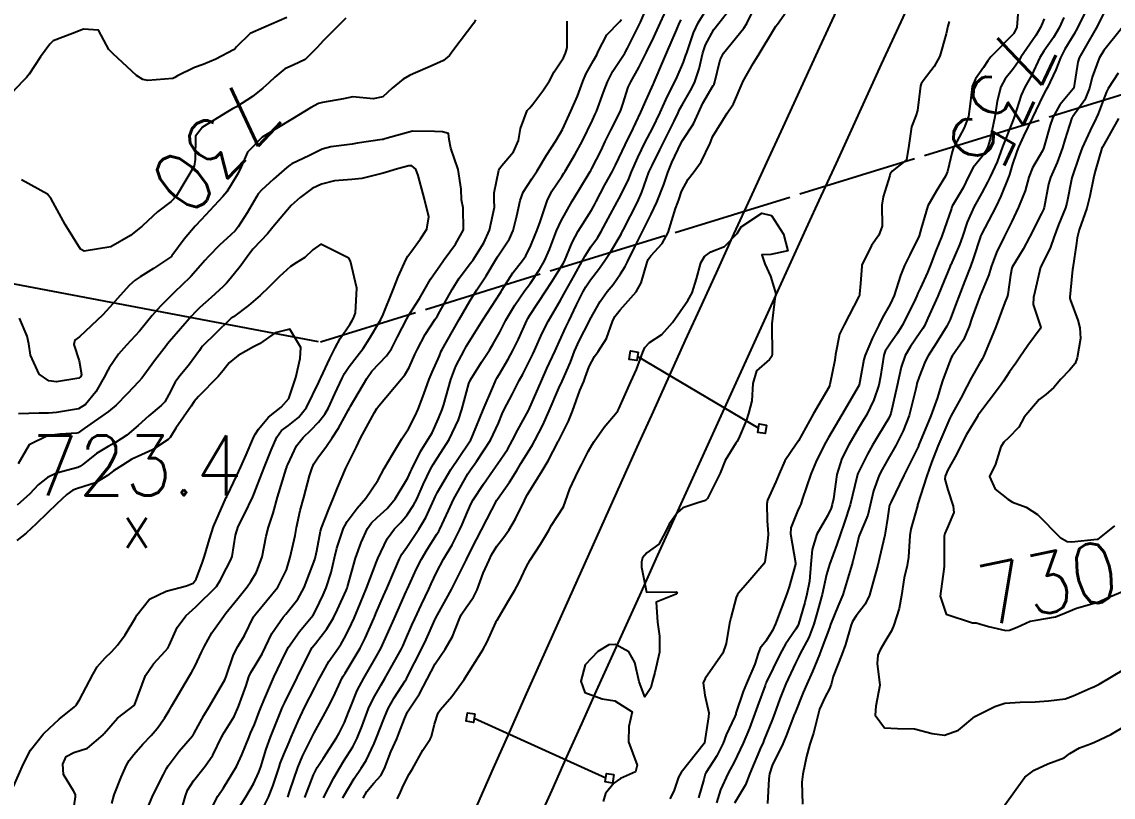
# Model space of a CAD drawing. Header units: metres. Extents: x 318500 to 325275, y 7408834 to 7428799.
# Drawn here: x 319996.2 to 320068.9, y 7411842.8 to 7411894.6 of the extents above; entities that cross this region are included whole.
import ezdxf
from ezdxf.enums import TextEntityAlignment as Align

# ---------------------------------------------------------------- set-up
doc = ezdxf.new("R2010")
doc.units = ezdxf.units.M
doc.header["$MEASUREMENT"] = 0
doc.linetypes.add('CONTINUO', pattern=[0])
doc.linetypes.add('TRACEJADO', pattern=[8.7, 8, -0.7])
for name, color, linetype in [('Cotas', 45, 'Continuous'), ('Curvas de Nivel 1m', 11, 'Continuous'), ('Curvas de Nivel 5m', 15, 'Continuous'), ('GALERIA', 45, 'Continuous'), ('Linha Férrea', 20, 'Continuous'), ('Pontos Cotados', 45, 'Continuous'), ('Pórticos', 45, 'Continuous'), ('TEXTO', 45, 'Continuous'), ('Vias Secundárias', 230, 'Continuous')]:
    doc.layers.add(name, color=color, linetype=linetype)
doc.styles.add('Style-STANDARD', font='STANDARD.shx')

# ---------------------------------------------------------------- blocks, each defined once
blk = doc.blocks.new('ELVTXT_55')
at = {"layer": 'Pontos Cotados', "linetype": 'Continuous', "style": 'Style-STANDARD'}
for s, height, p in [('723.4', 4, (0, 4)), ('x', 3, (0, 0))]:
    blk.add_text(s, height=height, dxfattribs=at).set_placement(p, align=Align.MIDDLE_CENTER)

msp = doc.modelspace()

# ---------------------------------------------------------------- linework, layer by layer
at = {"layer": 'Curvas de Nivel 1m', "flags": 128}
for points, elevation in [([(320062.617, 7411895.904), (320062.485, 7411894.197), (320062.296, 7411893.783), (320060.769, 7411892.223), (320060.554, 7411891.948), (320060.269, 7411891.5), (320059.742, 7411890.751), (320059.511, 7411890.237), (320059.379, 7411889.093), (320059.264, 7411888.24), (320058.979, 7411887.476), (320058.318, 7411886.249), (320058.282, 7411886.166), (320058.194, 7411885.877), (320057.867, 7411884.563), (320057.744, 7411884.256), (320057.131, 7411883.29), (320056.557, 7411882.274), (320056.125, 7411880.767), (320055.974, 7411880.282), (320055.369, 7411879.022), (320055.011, 7411878.296), (320054.742, 7411877.638), (320054.32, 7411876.306), (320054.054, 7411875.722), (320053.532, 7411874.829), (320053.295, 7411874.317), (320052.879, 7411873.47), (320052.381, 7411872.326), (320052.302, 7411872.03), (320051.98, 7411870.33), (320050.836, 7411868.347), (320049.937, 7411866.827), (320049.676, 7411866.364), (320049.104, 7411865.18), (320048.77, 7411864.377), (320048.185, 7411862.688), (320048.091, 7411862.387), (320048.027, 7411862.238), (320047.873, 7411861.921), (320047.436, 7411860.814), (320047.419, 7411860.394), (320047.735, 7411858.477), (320047.736, 7411858.391), (320047.327, 7411856.872), (320047.165, 7411856.396), (320046.783, 7411855.402), (320046.409, 7411854.404), (320046.201, 7411853.966), (320045.753, 7411853.253), (320045.392, 7411852.768), (320045.245, 7411852.417), (320045.033, 7411851.72), (320044.465, 7411850.429), (320044.251, 7411849.893), (320043.775, 7411848.439), (320043.755, 7411848.374), (320043.687, 7411848.223), (320043.126, 7411846.988), (320042.925, 7411846.447), (320042.509, 7411845.594), (320041.766, 7411844.459), (320041.725, 7411844.372), (320041.633, 7411844.023), (320041.275, 7411842.805)], 736), ([(320010.532, 7411841.94), (320011.102, 7411842.868), (320011.619, 7411843.726), (320011.98, 7411844.503), (320012.097, 7411844.855), (320012.455, 7411846.045), (320012.747, 7411846.849), (320013.012, 7411847.504), (320013.553, 7411848.841), (320013.693, 7411849.149), (320014.517, 7411850.828), (320015.307, 7411852.39), (320015.527, 7411852.813), (320015.611, 7411852.943), (320015.744, 7411853.099), (320016.505, 7411854.056), (320016.947, 7411854.798), (320017.213, 7411855.361), (320017.798, 7411856.628), (320017.845, 7411856.744), (320017.866, 7411856.789), (320017.891, 7411856.879), (320018.423, 7411858.781), (320018.793, 7411859.819), (320019.221, 7411860.769), (320019.479, 7411861.142), (320019.861, 7411861.486), (320020.53, 7411862.09), (320021.058, 7411862.742), (320021.894, 7411864.132), (320022.09, 7411864.536), (320022.177, 7411864.727), (320022.753, 7411865.886), (320023.267, 7411866.717), (320023.513, 7411867.137), (320023.951, 7411868.093), (320024.194, 7411868.706), (320024.297, 7411869.039), (320024.77, 7411870.698), (320025.108, 7411871.579), (320025.68, 7411872.685), (320025.801, 7411872.895), (320026.019, 7411873.254), (320026.571, 7411874.133), (320026.904, 7411874.667), (320028.058, 7411876.461), (320028.133, 7411876.576), (320028.176, 7411876.649), (320028.904, 7411877.815), (320029.55, 7411878.635), (320029.774, 7411878.954), (320030.105, 7411879.644), (320030.388, 7411880.354), (320030.496, 7411880.624), (320030.716, 7411881.211), (320031.185, 7411882.614), (320031.505, 7411883.254), (320032.165, 7411884.248), (320032.304, 7411884.461), (320032.385, 7411884.597), (320033.057, 7411885.717), (320033.533, 7411886.58), (320034.214, 7411887.985), (320034.398, 7411888.388), (320034.473, 7411888.567), (320034.942, 7411889.86), (320035.207, 7411890.56), (320035.561, 7411891.257), (320036.277, 7411892.325), (320036.365, 7411892.463), (320036.409, 7411892.548), (320036.54, 7411892.804), (320037.4, 7411894.533), (320037.675, 7411895.164)], 731), ([(320012.289, 7411842.163), (320012.617, 7411842.85), (320012.894, 7411843.57), (320013.32, 7411844.843), (320013.401, 7411845.075), (320013.643, 7411845.694), (320013.984, 7411846.506), (320014.121, 7411846.833), (320014.591, 7411847.912), (320015.023, 7411848.82), (320015.71, 7411850.161), (320015.931, 7411850.593), (320016.04, 7411850.807), (320016.637, 7411851.895), (320017.274, 7411852.795), (320017.468, 7411853.069), (320017.752, 7411853.573), (320018.15, 7411854.398), (320018.325, 7411854.782), (320018.758, 7411855.803), (320019.149, 7411856.77), (320019.818, 7411858.528), (320019.907, 7411858.759), (320020.519, 7411860.071), (320021.02, 7411860.742), (320021.428, 7411861.165), (320021.864, 7411861.676), (320022.287, 7411862.313), (320022.491, 7411862.724), (320022.921, 7411863.688), (320023.407, 7411864.715), (320023.586, 7411865.032), (320023.912, 7411865.51), (320024.667, 7411866.699), (320025.275, 7411868.015), (320025.501, 7411868.687), (320025.977, 7411870.427), (320026.079, 7411870.679), (320026.812, 7411871.854), (320027.343, 7411872.66), (320027.6, 7411873.073), (320028.028, 7411873.846), (320028.299, 7411874.384), (320028.431, 7411874.646), (320029.038, 7411875.652), (320029.704, 7411876.634), (320029.856, 7411876.84), (320030.068, 7411877.13), (320030.678, 7411878.024), (320031.014, 7411878.616), (320031.341, 7411879.372), (320031.813, 7411880.605), (320032.127, 7411881.289), (320032.855, 7411882.589), (320033.34, 7411883.394), (320034.056, 7411884.572), (320034.096, 7411884.646), (320034.173, 7411884.78), (320034.782, 7411885.973), (320035.063, 7411886.561), (320035.43, 7411887.336), (320036.05, 7411888.552), (320036.103, 7411888.67), (320036.228, 7411889.059), (320036.598, 7411890.192), (320036.76, 7411890.542), (320037.299, 7411891.5), (320037.809, 7411892.527), (320038.29, 7411893.541), (320038.737, 7411894.513), (320039.241, 7411895.582)], 732), ([(320015.044, 7411842.818), (320015.625, 7411844.337), (320015.862, 7411844.807), (320016.25, 7411845.412), (320017.146, 7411846.788), (320017.336, 7411847.113), (320017.676, 7411847.822), (320017.958, 7411848.505), (320018.059, 7411848.776), (320018.536, 7411849.95), (320018.962, 7411850.771), (320019.733, 7411852.079), (320020.093, 7411852.755), (320020.618, 7411853.886), (320020.993, 7411854.742), (320021.231, 7411855.286), (320021.798, 7411856.565), (320021.848, 7411856.681), (320021.872, 7411856.729), (320022.477, 7411858.059), (320022.809, 7411858.72), (320023.189, 7411859.357), (320023.845, 7411860.38), (320023.973, 7411860.583), (320024.038, 7411860.707), (320024.605, 7411861.963), (320024.954, 7411862.694), (320025.897, 7411864.407), (320026.071, 7411864.677), (320026.473, 7411865.236), (320027.409, 7411866.658), (320027.947, 7411867.793), (320028.196, 7411868.408), (320028.311, 7411868.646), (320028.878, 7411869.734), (320029.331, 7411870.636), (320029.557, 7411871.064), (320029.999, 7411871.907), (320030.243, 7411872.39), (320030.347, 7411872.625), (320030.859, 7411873.786), (320031.28, 7411874.611), (320032.054, 7411875.952), (320032.415, 7411876.595), (320033.011, 7411877.65), (320033.522, 7411878.579), (320033.723, 7411878.949), (320034.104, 7411879.536), (320034.533, 7411880.146), (320034.787, 7411880.563), (320035.26, 7411881.427), (320035.86, 7411882.553), (320035.958, 7411882.737), (320036.148, 7411883.092), (320036.63, 7411884.076), (320036.818, 7411884.54), (320037.222, 7411885.497), (320037.73, 7411886.527), (320038.209, 7411887.438), (320038.721, 7411888.512), (320039.19, 7411889.551), (320039.676, 7411890.499), (320039.865, 7411890.887), (320040.271, 7411891.858), (320040.442, 7411892.324), (320040.491, 7411892.488), (320040.953, 7411893.824), (320041.257, 7411894.48), (320041.652, 7411895.135)], 734), ([(320017.564, 7411842.781), (320017.611, 7411842.875), (320018.324, 7411844.079), (320018.797, 7411844.768), (320019.118, 7411845.292), (320019.657, 7411846.421), (320019.802, 7411846.758), (320020.332, 7411848.098), (320020.599, 7411848.746), (320020.981, 7411849.46), (320021.718, 7411850.59), (320021.774, 7411850.674), (320021.804, 7411850.729), (320021.886, 7411850.893), (320022.823, 7411852.719), (320023.119, 7411853.347), (320023.728, 7411854.71), (320023.742, 7411854.739), (320023.771, 7411854.798), (320024.455, 7411856.036), (320024.805, 7411856.695), (320025.785, 7411858.646), (320025.805, 7411858.68), (320025.82, 7411858.711), (320026.488, 7411860.023), (320026.813, 7411860.666), (320027.158, 7411861.363), (320027.837, 7411862.651), (320027.881, 7411862.72), (320028.679, 7411863.855), (320029.165, 7411864.637), (320029.443, 7411865.099), (320029.919, 7411865.876), (320030.206, 7411866.345), (320030.372, 7411866.623), (320030.906, 7411867.655), (320031.327, 7411868.609), (320031.975, 7411870.125), (320032.197, 7411870.597), (320032.739, 7411871.848), (320033.018, 7411872.585), (320033.315, 7411873.286), (320033.979, 7411874.571), (320034.041, 7411874.684), (320034.711, 7411875.906), (320035.19, 7411876.559), (320035.58, 7411877.042), (320036.078, 7411877.735), (320036.389, 7411878.242), (320036.538, 7411878.543), (320037.046, 7411879.596), (320037.529, 7411880.529), (320038.132, 7411881.718), (320038.505, 7411882.515), (320038.958, 7411883.708), (320039.225, 7411884.504), (320039.506, 7411885.174), (320040.11, 7411886.491), (320040.202, 7411886.644), (320040.94, 7411887.755), (320041.266, 7411888.48), (320041.572, 7411889.135), (320042.248, 7411890.313), (320042.311, 7411890.407), (320042.339, 7411890.469), (320042.726, 7411892.01), (320042.95, 7411892.46), (320044.297, 7411894.131), (320044.505, 7411894.437), (320045.091, 7411895.656)], 736), ([(320018.93, 7411842.767), (320019.161, 7411843.221), (320019.625, 7411843.779), (320020.1, 7411844.286), (320020.341, 7411844.749), (320020.778, 7411845.87), (320021.161, 7411846.737), (320021.305, 7411847.096), (320021.68, 7411848.063), (320021.888, 7411848.526), (320022.017, 7411848.725), (320022.686, 7411849.735), (320023.18, 7411850.708), (320023.73, 7411851.74), (320024.397, 7411852.7), (320024.889, 7411853.557), (320025.32, 7411854.687), (320025.459, 7411855), (320025.782, 7411855.489), (320026.287, 7411856.178), (320026.52, 7411856.669), (320026.92, 7411857.773), (320027.313, 7411858.658), (320027.483, 7411858.997), (320027.834, 7411859.571), (320028.306, 7411860.183), (320028.638, 7411860.642), (320029.087, 7411861.412), (320029.668, 7411862.632), (320029.738, 7411862.775), (320029.884, 7411863.017), (320030.859, 7411864.616), (320031.251, 7411865.268), (320031.929, 7411866.552), (320031.944, 7411866.586), (320032.621, 7411867.919), (320032.88, 7411868.586), (320033.36, 7411869.966), (320033.624, 7411870.575), (320033.724, 7411870.834), (320033.995, 7411871.559), (320034.336, 7411872.236), (320034.579, 7411872.564), (320035.147, 7411873.435), (320035.549, 7411874.555), (320035.704, 7411874.893), (320036.048, 7411875.333), (320037.113, 7411876.534), (320037.46, 7411877.138), (320037.859, 7411878.523), (320037.923, 7411878.692), (320038.096, 7411878.944), (320038.856, 7411879.761), (320039.263, 7411880.503), (320039.745, 7411882.105), (320039.899, 7411882.494), (320039.965, 7411882.671), (320040.151, 7411883.239), (320040.587, 7411884.063), (320040.916, 7411884.483), (320041.453, 7411885.205), (320042.059, 7411886.471), (320042.096, 7411886.576), (320042.204, 7411886.88), (320043.181, 7411888.456), (320043.601, 7411889.078), (320044.19, 7411890.441), (320044.206, 7411890.486), (320044.252, 7411890.597), (320044.921, 7411891.78), (320045.32, 7411892.424), (320046.296, 7411894.038), (320046.437, 7411894.27), (320046.54, 7411894.408), (320047.278, 7411895.438)], 737), ([(320067.116, 7411895.34), (320066.541, 7411894.146), (320066.296, 7411893.704), (320065.701, 7411892.741), (320065.395, 7411892.159), (320065.085, 7411891.345), (320064.534, 7411890.167), (320064.427, 7411889.988), (320064.242, 7411889.662), (320063.756, 7411888.648), (320063.543, 7411888.18), (320062.947, 7411886.929), (320062.602, 7411886.194), (320062.483, 7411885.909), (320062.182, 7411884.996), (320062.004, 7411884.371), (320061.949, 7411884.203), (320061.435, 7411882.926), (320061.097, 7411882.216), (320060.121, 7411880.348), (320060.083, 7411880.267), (320060.07, 7411880.23), (320059.586, 7411878.747), (320059.403, 7411878.237), (320059.032, 7411877.285), (320058.618, 7411876.244), (320058.462, 7411875.839), (320058.045, 7411874.705), (320057.833, 7411874.253), (320057.143, 7411873.144), (320056.576, 7411872.272), (320056.387, 7411871.892), (320055.989, 7411870.87), (320055.838, 7411870.426), (320055.803, 7411870.283), (320055.759, 7411870.065), (320055.324, 7411868.29), (320054.912, 7411867.263), (320054.42, 7411866.303), (320053.916, 7411865.406), (320053.516, 7411864.704), (320053.324, 7411864.316), (320052.948, 7411863.261), (320052.728, 7411862.322), (320052.553, 7411861.64), (320051.999, 7411860.329), (320051.96, 7411860.217), (320051.841, 7411859.742), (320051.571, 7411858.586), (320051.5, 7411858.335), (320051.369, 7411857.89), (320050.89, 7411856.344), (320050.574, 7411855.563), (320050.085, 7411854.355), (320049.998, 7411854.125), (320049.757, 7411853.494), (320049.449, 7411852.66), (320049.334, 7411852.364), (320048.874, 7411851.223), (320048.494, 7411850.372), (320048.259, 7411849.827), (320047.691, 7411848.418), (320047.681, 7411848.389), (320047.13, 7411846.926), (320046.893, 7411846.392), (320046.197, 7411844.953), (320046.005, 7411844.405), (320045.969, 7411844.071), (320045.88, 7411842.406)], 733), ([(320068.316, 7411895.2), (320067.96, 7411894.471), (320067.784, 7411894.128), (320067.088, 7411892.938), (320066.641, 7411892.145), (320066.549, 7411891.873), (320066.289, 7411890.149), (320066.279, 7411890.12), (320066.249, 7411890.082), (320065.366, 7411889.026), (320064.888, 7411888.163), (320064.715, 7411887.665), (320064.3, 7411886.169), (320064.272, 7411886.096), (320064.197, 7411885.958), (320063.536, 7411884.823), (320063.304, 7411884.183), (320063.057, 7411883.286), (320062.613, 7411882.193), (320062.13, 7411881.198), (320061.641, 7411880.207), (320061.141, 7411879.178), (320060.79, 7411878.219), (320060.622, 7411877.682), (320060.062, 7411876.339), (320060.03, 7411876.26), (320060.018, 7411876.23), (320059.493, 7411874.789), (320059.31, 7411874.237), (320058.935, 7411873.333), (320058.193, 7411872.248), (320058.12, 7411872.137), (320058.004, 7411871.846), (320057.57, 7411870.672), (320057.438, 7411870.258), (320057.205, 7411869.494), (320056.754, 7411868.268), (320055.949, 7411866.299), (320055.943, 7411866.28), (320055.93, 7411866.252), (320054.959, 7411864.294), (320054.114, 7411862.538), (320054.015, 7411862.308), (320053.985, 7411862.202), (320053.867, 7411861.422), (320053.721, 7411860.442), (320053.698, 7411860.312), (320053.349, 7411858.793), (320053.23, 7411858.316), (320052.921, 7411857.207), (320052.663, 7411856.321), (320052.392, 7411855.723), (320051.779, 7411854.937), (320051.542, 7411854.565), (320051.455, 7411854.335), (320051.075, 7411853.016), (320050.824, 7411852.344), (320050.251, 7411850.878), (320050.108, 7411850.354), (320050.006, 7411850.066), (320049.708, 7411849.535), (320049.348, 7411848.71), (320049.247, 7411848.364), (320048.936, 7411847.102), (320048.702, 7411846.37), (320048.469, 7411845.555), (320048.227, 7411844.374), (320048.158, 7411843.849), (320048.217, 7411842.374)], 732), ([(320013.847, 7411894.847), (320012.293, 7411894.173), (320011.384, 7411893.784), (320010.477, 7411892.888), (320010.39, 7411892.777), (320010.277, 7411892.685), (320009.115, 7411892.06), (320008.262, 7411891.711), (320007.688, 7411891.5), (320006.539, 7411890.946), (320006.361, 7411890.836), (320006.248, 7411890.784), (320004.572, 7411890.64), (320004.246, 7411890.715), (320003.827, 7411890.976), (320002.271, 7411892.41), (320001.974, 7411892.703), (320001.808, 7411893.007), (320001.273, 7411894.003), (320000.286, 7411894.072), (319999.54, 7411893.779), (319998.273, 7411893.278), (319998.148, 7411893.176), (319998.051, 7411893.053), (319997.415, 7411892.216), (319996.661, 7411891.074), (319996.484, 7411890.839), (319996.243, 7411890.602), (319995.505, 7411889.817)], 731), ([(320026.415, 7411894.678), (320026.298, 7411894.469), (320024.976, 7411892.7), (320024.679, 7411892.298), (320024.269, 7411891.985), (320023.4, 7411891.581), (320022.255, 7411891.088), (320022.003, 7411890.985), (320021.584, 7411890.74), (320020.858, 7411890.133), (320020.232, 7411889.555), (320019.589, 7411889.41), (320018.231, 7411889.548), (320017.614, 7411889.411), (320016.225, 7411889.175), (320015.938, 7411889.1), (320015.41, 7411888.822), (320014.212, 7411888.081), (320012.2, 7411886.87), (320011.208, 7411885.856), (320010.793, 7411884.884), (320010.595, 7411884.455), (320010.153, 7411883.732), (320009.829, 7411883.21), (320009.58, 7411882.898), (320008.124, 7411881.346), (320007.725, 7411880.926), (320006.988, 7411880.056), (320006.179, 7411878.949), (320006.14, 7411878.899), (320006.089, 7411878.857), (320004.941, 7411878.097), (320004.069, 7411877.541), (320003.727, 7411877.314), (320003.346, 7411876.981), (320002.735, 7411876.304), (320002.038, 7411875.52), (320001.79, 7411875.247), (320001.566, 7411875.007), (320000.015, 7411873.552), (319999.717, 7411873.329), (319999.634, 7411873.034), (319999.994, 7411871.953), (320000.145, 7411871.028), (320000.108, 7411870.899), (319999.976, 7411870.791), (319998.477, 7411870.54), (319997.973, 7411870.604), (319997.336, 7411871.06), (319996.754, 7411872.313), (319996.634, 7411873.071), (319996.524, 7411873.581), (319996.027, 7411874.783)], 729), ([(320006.757, 7411841.764), (320007.072, 7411842.925), (320007.226, 7411843.312), (320007.62, 7411843.935), (320008.383, 7411844.909), (320008.899, 7411845.643), (320009.506, 7411846.892), (320009.563, 7411846.99), (320009.664, 7411847.142), (320010.331, 7411848.23), (320010.626, 7411848.876), (320011.122, 7411850.293), (320011.309, 7411850.874), (320011.432, 7411851.155), (320011.721, 7411851.623), (320012.201, 7411852.395), (320012.418, 7411852.86), (320012.848, 7411853.759), (320013.6, 7411854.843), (320013.773, 7411855.042), (320014.566, 7411856.051), (320014.986, 7411856.822), (320015.7, 7411858.693), (320015.734, 7411858.811), (320015.753, 7411858.879), (320015.827, 7411859.259), (320016.082, 7411860.573), (320016.14, 7411860.807), (320016.626, 7411862.045), (320016.955, 7411862.799), (320017.214, 7411863.469), (320017.768, 7411864.791), (320017.815, 7411864.877), (320017.904, 7411865.039), (320018.489, 7411866.214), (320018.753, 7411866.778), (320019.688, 7411868.496), (320019.844, 7411868.762), (320019.962, 7411868.937), (320021.485, 7411870.737), (320021.708, 7411871.011), (320021.992, 7411871.501), (320022.369, 7411872.362), (320022.537, 7411872.725), (320023.056, 7411873.689), (320023.723, 7411874.713), (320023.852, 7411874.902), (320024.045, 7411875.227), (320024.848, 7411876.698), (320025.314, 7411877.449), (320026.087, 7411878.451), (320026.184, 7411878.583), (320026.247, 7411878.678), (320026.963, 7411879.812), (320027.351, 7411880.662), (320027.67, 7411882.191), (320027.666, 7411882.657), (320027.659, 7411883.145), (320027.959, 7411884.653), (320028.024, 7411884.801), (320028.175, 7411884.961), (320028.952, 7411885.879), (320029.288, 7411886.639), (320029.412, 7411887.434), (320029.862, 7411888.634), (320030.029, 7411888.826), (320030.226, 7411889.053), (320030.911, 7411889.949), (320031.347, 7411890.614), (320031.656, 7411891.212), (320032.273, 7411892.15), (320032.402, 7411892.474), (320032.45, 7411892.597), (320032.517, 7411892.831), (320032.517, 7411894.597)], 729), ([(320013.895, 7411842.836), (320014.046, 7411843.265), (320014.577, 7411844.826), (320014.885, 7411845.577), (320015.502, 7411846.812), (320015.556, 7411846.917), (320015.665, 7411847.133), (320016.267, 7411848.216), (320016.579, 7411848.797), (320016.952, 7411849.541), (320017.53, 7411850.792), (320017.598, 7411850.915), (320017.723, 7411851.113), (320018.721, 7411852.775), (320019.068, 7411853.452), (320019.64, 7411854.762), (320019.678, 7411854.855), (320019.775, 7411855.08), (320020.284, 7411856.261), (320020.497, 7411856.75), (320021.017, 7411857.947), (320021.344, 7411858.737), (320021.508, 7411859.052), (320021.832, 7411859.521), (320022.324, 7411860.244), (320022.643, 7411860.722), (320023.094, 7411861.485), (320023.657, 7411862.712), (320023.727, 7411862.866), (320023.885, 7411863.18), (320024.776, 7411864.697), (320025.926, 7411866.402), (320026.101, 7411866.677), (320026.243, 7411866.984), (320026.92, 7411868.666), (320027.601, 7411870.281), (320027.761, 7411870.653), (320027.837, 7411870.797), (320027.986, 7411871.032), (320028.591, 7411872.055), (320028.905, 7411872.641), (320029.268, 7411873.391), (320029.827, 7411874.632), (320029.903, 7411874.77), (320030.043, 7411874.979), (320031.11, 7411876.614), (320031.485, 7411877.193), (320032.083, 7411878.136), (320032.256, 7411878.429), (320032.338, 7411878.596), (320032.855, 7411879.843), (320033.263, 7411880.583), (320034.134, 7411881.981), (320034.348, 7411882.358), (320034.459, 7411882.567), (320035.038, 7411883.68), (320035.511, 7411884.557), (320035.739, 7411884.992), (320036.191, 7411885.924), (320036.387, 7411886.358), (320036.476, 7411886.546), (320036.766, 7411887.102), (320037.43, 7411888.532), (320037.671, 7411889.086), (320038.248, 7411890.371), (320038.296, 7411890.473), (320038.313, 7411890.519), (320038.903, 7411891.878), (320039.167, 7411892.507), (320039.804, 7411894.006), (320040.017, 7411894.494), (320040.112, 7411894.684)], 733), ([(320057.988, 7411894.572), (320057.902, 7411894.256), (320057.794, 7411893.757), (320057.351, 7411892.264), (320056.975, 7411891.564), (320056.255, 7411890.629), (320056.112, 7411890.422), (320056.079, 7411890.283), (320055.871, 7411888.64), (320055.763, 7411888.287), (320055.471, 7411887.55), (320055.289, 7411886.294), (320055.143, 7411885.338), (320054.174, 7411884.586), (320054.061, 7411884.422), (320054.025, 7411884.311), (320053.59, 7411882.874), (320053.497, 7411882.316), (320053.512, 7411880.931), (320053.301, 7411880.318), (320052.807, 7411879.626), (320052.162, 7411878.329), (320052.152, 7411878.267), (320052.072, 7411877.108), (320052.013, 7411876.379), (320052.003, 7411876.331), (320051.958, 7411876.231), (320050.982, 7411874.346), (320050.668, 7411873.713), (320050.409, 7411872.354), (320050.368, 7411871.991), (320050.035, 7411870.359), (320049.979, 7411870.213), (320048.911, 7411868.376), (320047.933, 7411866.609), (320047.852, 7411866.47), (320047.791, 7411866.391), (320047.041, 7411865.271), (320046.646, 7411864.403), (320046.434, 7411863.865), (320045.882, 7411862.643), (320045.822, 7411862.411), (320045.863, 7411861.263), (320045.913, 7411860.409), (320045.914, 7411860.344), (320045.836, 7411859.47), (320045.699, 7411858.535), (320045.636, 7411858.413), (320044.692, 7411857.31), (320043.936, 7411856.438), (320043.88, 7411856.358), (320043.796, 7411856.149), (320043.429, 7411854.792), (320043.344, 7411854.446), (320043.113, 7411853.086), (320042.893, 7411852.453), (320041.723, 7411850.757), (320041.585, 7411850.462), (320041.708, 7411849.651), (320041.954, 7411848.457), (320041.945, 7411848.199), (320041.684, 7411846.46), (320041.677, 7411846.443), (320041.66, 7411846.417), (320040.113, 7411844.483), (320039.944, 7411844.176), (320039.621, 7411843.246), (320039.369, 7411842.739)], 737), ([(320065.617, 7411894.85), (320065.311, 7411894.16), (320064.943, 7411893.514), (320064.284, 7411892.587), (320064.03, 7411892.174), (320063.463, 7411890.981), (320063.027, 7411890.188), (320062.779, 7411889.655), (320062.309, 7411888.199), (320062.218, 7411887.959), (320061.549, 7411886.21), (320061.182, 7411885.218), (320060.725, 7411884.222), (320060.536, 7411883.853), (320060.154, 7411883.137), (320059.82, 7411882.558), (320059.643, 7411882.235), (320059.173, 7411881.196), (320058.871, 7411880.242), (320058.678, 7411879.677), (320058.091, 7411878.343), (320058.061, 7411878.279), (320058.049, 7411878.251), (320057.476, 7411876.852), (320057.219, 7411876.263), (320056.561, 7411874.788), (320056.33, 7411874.276), (320056.222, 7411874.092), (320056.033, 7411873.812), (320055.411, 7411872.897), (320055.052, 7411872.294), (320054.779, 7411871.518), (320054.525, 7411870.302), (320054.086, 7411868.432), (320054.046, 7411868.309), (320053.957, 7411868.128), (320053.273, 7411866.984), (320052.872, 7411866.321), (320052.532, 7411865.713), (320051.901, 7411864.427), (320051.87, 7411864.361), (320051.859, 7411864.331), (320051.852, 7411864.283), (320051.392, 7411862.337), (320051.017, 7411861.188), (320050.721, 7411860.347), (320050.503, 7411859.687), (320050.005, 7411858.357), (320049.813, 7411857.691), (320049.513, 7411856.364), (320049.15, 7411854.999), (320048.969, 7411854.372), (320048.635, 7411853.498), (320048.037, 7411852.377), (320047.932, 7411852.184), (320047.734, 7411851.768), (320047.1, 7411850.389), (320046.708, 7411849.392), (320046.336, 7411848.4), (320046.153, 7411847.933), (320045.664, 7411846.686), (320045.586, 7411846.486), (320045.556, 7411846.412), (320045.46, 7411846.215), (320044.702, 7411844.424), (320044.404, 7411843.653), (320043.679, 7411842.439)], 734), ([(320069.471, 7411894.102), (320068.285, 7411892.645), (320067.978, 7411892.125), (320067.52, 7411890.872), (320067.339, 7411890.134), (320067.036, 7411889.34), (320066.221, 7411888.244), (320066.18, 7411888.191), (320066.16, 7411888.151), (320065.684, 7411886.677), (320065.53, 7411886.157), (320065.176, 7411885.169), (320064.73, 7411884.164), (320064.597, 7411883.732), (320064.311, 7411882.168), (320064.271, 7411882.036), (320064.136, 7411881.766), (320063.331, 7411880.182), (320062.907, 7411879.389), (320062.177, 7411878.199), (320062.154, 7411878.134), (320062.082, 7411877.664), (320061.891, 7411876.374), (320061.84, 7411876.203), (320061.685, 7411875.834), (320061.089, 7411874.214), (320060.789, 7411873.458), (320060.266, 7411872.226), (320060.177, 7411872.058), (320060.003, 7411871.77), (320059.447, 7411870.776), (320059.17, 7411870.238), (320058.754, 7411869.46), (320058.099, 7411868.249), (320058.048, 7411868.16), (320057.956, 7411867.972), (320057.233, 7411866.26), (320056.8, 7411865.154), (320056.487, 7411864.271), (320055.881, 7411862.336), (320055.865, 7411862.28), (320055.418, 7411860.725), (320055.353, 7411860.287), (320055.274, 7411858.843), (320055.182, 7411858.29), (320054.985, 7411857.466), (320054.817, 7411856.295), (320054.656, 7411855.427), (320054.303, 7411854.302), (320054.141, 7411853.928), (320053.755, 7411853.31), (320053.375, 7411852.676), (320053.225, 7411852.308), (320053.189, 7411851.763), (320053.371, 7411850.305), (320053.103, 7411848.904), (320053.047, 7411848.31), (320053.677, 7411847.466), (320054.539, 7411847.429), (320055.677, 7411847.408), (320056.856, 7411847.078), (320057.671, 7411846.966), (320058.608, 7411847.304), (320059.69, 7411848.22), (320061.019, 7411848.888), (320061.704, 7411849.104), (320062.716, 7411849.173), (320063.705, 7411849.203), (320064.608, 7411849.255), (320065.709, 7411849.397), (320066.255, 7411849.591), (320067.442, 7411850.123), (320067.633, 7411850.209), (320067.721, 7411850.246), (320067.984, 7411850.378), (320069.733, 7411851.428)], 731), ([(320069.267, 7411888.104), (320068.201, 7411886.196), (320068.168, 7411886.12), (320067.722, 7411884.582), (320067.606, 7411884.128), (320067.367, 7411882.917), (320067.16, 7411882.135), (320066.659, 7411880.676), (320066.521, 7411880.144), (320066.47, 7411879.79), (320066.224, 7411878.148), (320066.21, 7411878.026), (320066.067, 7411876.649), (320066.018, 7411876.193), (320066.019, 7411876.15), (320066.059, 7411876.037), (320066.559, 7411874.656), (320066.688, 7411874.14), (320066.743, 7411873.425), (320066.521, 7411872.142), (320066.375, 7411871.773), (320065.997, 7411871.309), (320065.435, 7411870.709), (320064.956, 7411870.16), (320064.437, 7411869.704), (320063.972, 7411869.369), (320062.985, 7411868.185), (320062.624, 7411867.515), (320061.939, 7411866.81), (320061.617, 7411866.522), (320061.424, 7411866.208), (320061.066, 7411865.059), (320060.669, 7411864.218), (320061.058, 7411863.379), (320061.885, 7411862.706), (320062.207, 7411862.519), (320063.117, 7411862.181), (320063.873, 7411861.683), (320065.376, 7411860.155), (320065.846, 7411859.894), (320066.128, 7411859.864), (320067.849, 7411860.04), (320067.912, 7411860.056), (320068.006, 7411860.118), (320069.027, 7411860.938)], 729), ([(320004.522, 7411842.03), (320004.903, 7411842.951), (320005.624, 7411844.355), (320005.81, 7411844.756), (320005.917, 7411844.937), (320006.669, 7411845.905), (320007.547, 7411846.921), (320007.597, 7411846.985), (320007.663, 7411847.109), (320008.297, 7411848.295), (320008.678, 7411848.905), (320009.708, 7411850.664), (320009.794, 7411850.889), (320010.283, 7411852.333), (320010.568, 7411852.882), (320011.006, 7411853.623), (320011.624, 7411854.871), (320011.681, 7411854.96), (320011.772, 7411855.062), (320013.227, 7411856.849), (320013.812, 7411857.997), (320014.05, 7411858.837), (320014.386, 7411860.287), (320014.488, 7411860.83), (320014.73, 7411861.964), (320014.97, 7411862.824), (320015.34, 7411864.264), (320015.517, 7411864.816), (320015.643, 7411865.075), (320015.91, 7411865.464), (320016.477, 7411866.25), (320016.853, 7411866.801), (320017.284, 7411867.452), (320017.958, 7411868.679), (320018.012, 7411868.789), (320018.084, 7411868.911), (320019.168, 7411870.772), (320019.505, 7411871.249), (320019.995, 7411871.77), (320020.486, 7411872.269), (320020.804, 7411872.748), (320021.219, 7411873.545), (320021.831, 7411874.733), (320022.044, 7411875.105), (320022.679, 7411876.098), (320023.035, 7411876.72), (320023.405, 7411877.382), (320024.085, 7411878.344), (320024.234, 7411878.562), (320024.329, 7411878.706), (320025.07, 7411879.731), (320025.615, 7411880.688), (320025.587, 7411882.141), (320025.472, 7411882.69), (320025.454, 7411883.387), (320025.251, 7411884.694), (320024.769, 7411886.124), (320024.667, 7411886.703), (320024.605, 7411887.105), (320024.205, 7411887.216), (320023.682, 7411887.238), (320022.205, 7411887.269), (320020.36, 7411886.758), (320020.247, 7411886.711), (320020.199, 7411886.7), (320018.526, 7411886.454), (320018.194, 7411886.402), (320016.771, 7411886.224), (320016.189, 7411886.065), (320015.358, 7411885.647), (320014.173, 7411885.072), (320014.026, 7411884.988), (320013.843, 7411884.845), (320012.947, 7411884.07), (320012.147, 7411883.331), (320011.936, 7411883.079), (320011.807, 7411882.873), (320011.194, 7411881.815), (320010.597, 7411880.885), (320010.388, 7411880.615), (320010.112, 7411880.336), (320009.346, 7411879.656), (320008.613, 7411878.912), (320008.364, 7411878.638), (320008.081, 7411878.301), (320007.433, 7411877.566), (320006.798, 7411876.939), (320006.42, 7411876.579), (320006.049, 7411876.21), (320005.412, 7411875.584), (320004.866, 7411874.962), (320004.491, 7411874.5), (320004.02, 7411873.927), (320003.144, 7411872.983), (320002.613, 7411872.379), (320001.987, 7411871.485), (320001.826, 7411871.159), (320001.755, 7411871.003), (320001.097, 7411869.879), (320000.41, 7411869.023), (319999.947, 7411868.742), (319998.488, 7411868.501), (319997.944, 7411868.462), (319997.334, 7411868.449), (319995.943, 7411868.416)], 728), ([(320002.173, 7411842.42), (320002.329, 7411842.989), (320002.803, 7411844.163), (320003.156, 7411844.977), (320003.334, 7411845.275), (320003.641, 7411845.676), (320004.231, 7411846.382), (320004.786, 7411846.953), (320005.202, 7411847.412), (320005.678, 7411848.109), (320005.994, 7411848.629), (320006.179, 7411848.935), (320006.848, 7411850.075), (320007.346, 7411850.925), (320007.484, 7411851.153), (320007.72, 7411851.597), (320008.148, 7411852.5), (320008.344, 7411852.911), (320008.847, 7411853.81), (320009.605, 7411854.892), (320009.772, 7411855.109), (320010.563, 7411856.101), (320011.203, 7411856.876), (320011.448, 7411857.22), (320011.805, 7411857.852), (320012.19, 7411858.864), (320012.46, 7411860.242), (320012.617, 7411860.858), (320012.934, 7411861.784), (320013.22, 7411862.85), (320013.789, 7411864.732), (320013.827, 7411864.841), (320013.848, 7411864.894), (320013.903, 7411865.026), (320014.489, 7411866.264), (320014.92, 7411866.825), (320015.44, 7411867.315), (320015.946, 7411867.844), (320016.376, 7411868.383), (320016.617, 7411868.803), (320017.037, 7411869.732), (320017.526, 7411870.795), (320017.685, 7411871.093), (320017.991, 7411871.554), (320018.524, 7411872.26), (320018.922, 7411872.776), (320019.356, 7411873.434), (320020.038, 7411874.594), (320020.095, 7411874.704), (320020.128, 7411874.759), (320020.209, 7411874.925), (320020.954, 7411876.747), (320021.264, 7411877.55), (320021.792, 7411878.734), (320021.903, 7411878.922), (320022.097, 7411879.2), (320022.751, 7411880.083), (320023.17, 7411880.72), (320023.3, 7411881.547), (320023.018, 7411882.721), (320022.581, 7411884.309), (320022.445, 7411884.727), (320022.173, 7411884.941), (320021.961, 7411884.945), (320021.223, 7411884.744), (320020.414, 7411884.508), (320020.165, 7411884.433), (320018.846, 7411884.093), (320018.159, 7411884.039), (320017.008, 7411883.951), (320016.154, 7411883.731), (320015.532, 7411883.436), (320014.715, 7411882.831), (320014.135, 7411882.292), (320012.903, 7411880.858), (320012.558, 7411880.419), (320012.106, 7411879.948), (320011.578, 7411879.395), (320011.187, 7411878.879), (320010.733, 7411878.231), (320010.068, 7411877.405), (320009.824, 7411877.133), (320009.594, 7411876.897), (320008.79, 7411876.168), (320008.039, 7411875.491), (320007.747, 7411875.212), (320007.491, 7411874.928), (320006.013, 7411873.222), (320005.889, 7411873.074), (320005.79, 7411872.952), (320005.019, 7411871.935), (320004.306, 7411870.967), (320004.164, 7411870.781), (320003.974, 7411870.556), (320003.204, 7411869.739), (320002.457, 7411868.992), (320001.946, 7411868.561), (320000.339, 7411867.429), (319999.931, 7411867.143), (319999.848, 7411867.114), (319998.73, 7411867.042), (319998.006, 7411866.972), (319997.929, 7411866.958), (319996.655, 7411866.333), (319995.924, 7411865.08)], 727), ([(320021.188, 7411842.736), (320021.338, 7411843.011), (320021.624, 7411843.637), (320021.996, 7411844.363), (320022.218, 7411844.721), (320022.909, 7411845.968), (320023.39, 7411846.704), (320023.474, 7411846.891), (320023.675, 7411847.698), (320023.917, 7411848.467), (320024.072, 7411848.696), (320024.841, 7411849.551), (320025.65, 7411850.681), (320025.721, 7411850.79), (320026.899, 7411852.663), (320027.196, 7411853.21), (320027.768, 7411854.484), (320027.823, 7411854.595), (320027.852, 7411854.649), (320028.569, 7411855.862), (320029.034, 7411856.638), (320029.31, 7411857.129), (320029.816, 7411858.216), (320030.037, 7411858.627), (320030.744, 7411859.709), (320031.282, 7411860.609), (320031.489, 7411860.972), (320031.864, 7411861.555), (320032.268, 7411862.201), (320032.415, 7411862.592), (320032.695, 7411863.395), (320033.247, 7411864.58), (320033.469, 7411865.014), (320033.92, 7411865.904), (320034.167, 7411866.327), (320034.322, 7411866.566), (320034.986, 7411867.518), (320035.864, 7411868.551), (320035.9, 7411868.611), (320035.962, 7411868.749), (320036.768, 7411870.538), (320037.151, 7411871.374), (320037.566, 7411872.527), (320037.706, 7411872.834), (320038.02, 7411873.159), (320038.835, 7411873.701), (320039.553, 7411874.497), (320040.048, 7411875.243), (320040.572, 7411875.968), (320040.844, 7411876.482), (320041.147, 7411877.406), (320041.424, 7411878.477), (320041.676, 7411878.895), (320042.101, 7411879.215), (320043.003, 7411879.56), (320043.847, 7411880.444), (320044.124, 7411880.873), (320045.497, 7411881.783), (320046.132, 7411881.631), (320046.947, 7411880.402), (320047.222, 7411879.28), (320046.099, 7411879.032), (320045.504, 7411879.014), (320045.689, 7411878.416), (320046.078, 7411877.592), (320046.431, 7411876.406), (320046.361, 7411876.103), (320046.159, 7411874.409), (320046.159, 7411874.288), (320046.184, 7411872.408), (320046.157, 7411872.259), (320046.004, 7411872.037), (320045.133, 7411871.283), (320044.902, 7411870.426), (320044.821, 7411869.28), (320044.61, 7411868.43), (320044.45, 7411867.935), (320043.934, 7411866.734), (320043.829, 7411866.544), (320043.754, 7411866.443), (320043.061, 7411865.305), (320042.717, 7411864.458), (320041.883, 7411862.752), (320041.735, 7411862.618), (320041.229, 7411862.477), (320040.232, 7411862.129), (320039.87, 7411861.832), (320039.312, 7411861.044), (320039.046, 7411860.502), (320038.641, 7411859.705), (320037.829, 7411859.138), (320037.544, 7411858.804), (320037.475, 7411858.525), (320037.466, 7411858.175), (320037.8, 7411856.52), (320039.801, 7411856.543), (320039.842, 7411856.49), (320039.843, 7411856.446), (320039.798, 7411856.387), (320038.456, 7411855.844), (320038.54, 7411854.508), (320038.686, 7411853.576), (320038.667, 7411852.506), (320038.363, 7411851.147), (320038.187, 7411850.513), (320038.107, 7411850.121), (320037.705, 7411849.54), (320037.319, 7411850.524), (320037.038, 7411851.832), (320036.624, 7411852.537), (320035.747, 7411853.024), (320035.296, 7411853.005), (320034.559, 7411852.562), (320033.731, 7411851.66), (320033.431, 7411850.574), (320033.709, 7411849.818), (320034.847, 7411849.408), (320035.701, 7411849.267), (320036.846, 7411848.528), (320036.643, 7411847.563), (320036.609, 7411846.531), (320037.191, 7411844.978), (320037.074, 7411844.526), (320036.086, 7411844.083), (320035.629, 7411843.778), (320035.078, 7411843.088), (320034.916, 7411842.55)], 738), ([(319999.592, 7411841.81), (319999.762, 7411842.864), (319999.747, 7411843.019), (319999.612, 7411843.266), (319998.953, 7411844.36), (319998.897, 7411845.031), (319999.124, 7411845.541), (319999.642, 7411845.819), (320000.55, 7411846.108), (320001.59, 7411847.001), (320001.622, 7411847.039), (320001.661, 7411847.094), (320002.554, 7411848.11), (320003.69, 7411848.97), (320004.427, 7411850.963), (320004.942, 7411851.738), (320005.734, 7411852.581), (320005.902, 7411852.783), (320005.99, 7411852.946), (320006.535, 7411854.161), (320007.102, 7411854.93), (320007.776, 7411855.538), (320009.143, 7411856.9), (320009.401, 7411857.291), (320009.808, 7411858.122), (320010.089, 7411858.614), (320010.2, 7411858.886), (320010.422, 7411860.304), (320010.592, 7411860.883), (320011.015, 7411861.722), (320011.563, 7411862.873), (320011.658, 7411863.096), (320011.888, 7411863.665), (320012.355, 7411864.863), (320012.793, 7411865.98), (320013.163, 7411866.852), (320013.482, 7411867.301), (320013.942, 7411867.639), (320014.623, 7411868.157), (320015.14, 7411868.822), (320015.977, 7411870.514), (320016.068, 7411870.72), (320016.107, 7411870.809), (320016.695, 7411872.107), (320017.051, 7411872.8), (320017.395, 7411873.421), (320018.034, 7411874.374), (320018.201, 7411874.624), (320018.284, 7411874.786), (320018.403, 7411875.144), (320018.5, 7411876.783), (320018.087, 7411878.58), (320017.973, 7411878.791), (320016.104, 7411879.725), (320015.57, 7411879.346), (320015.04, 7411878.826), (320014.451, 7411878.468), (320014.081, 7411878.227), (320013.345, 7411877.577), (320012.629, 7411876.861), (320012.054, 7411876.305), (320011.289, 7411875.636), (320010.281, 7411874.887), (320010.127, 7411874.791), (320010.028, 7411874.706), (320008.225, 7411872.917), (320008.127, 7411872.8), (320008.006, 7411872.629), (320007.283, 7411871.638), (320006.694, 7411870.939), (320006.392, 7411870.525), (320005.961, 7411869.69), (320005.695, 7411869.212), (320005.451, 7411868.955), (320004.641, 7411868.265), (320003.937, 7411867.629), (320003.162, 7411866.982), (320002.422, 7411866.493), (320001.918, 7411866.22), (320001.154, 7411865.769), (320000.237, 7411865.025), (320000.042, 7411864.884), (319999.897, 7411864.835), (319998.479, 7411864.456), (319997.887, 7411864.171), (319997.268, 7411863.67), (319996.696, 7411863.068), (319995.862, 7411862.326)], 726), ([(320061.61, 7411842.2), (320062.453, 7411843.363), (320063.031, 7411844.179), (320063.645, 7411844.644), (320064.558, 7411845.066), (320065.653, 7411845.469), (320066.034, 7411845.758), (320066.679, 7411846.13), (320067.394, 7411846.393), (320067.666, 7411846.502), (320068.751, 7411847.027), (320069.682, 7411847.578)], 732)]:
    msp.add_lwpolyline(points, dxfattribs=dict(at, elevation=elevation))
at = {"layer": 'Curvas de Nivel 5m', "flags": 128}
for points, elevation in [([(320016.27, 7411842.8), (320016.974, 7411844.134), (320017.339, 7411844.784), (320017.645, 7411845.258), (320018.242, 7411846.186), (320018.533, 7411846.771), (320018.854, 7411847.586), (320019.285, 7411848.764), (320019.41, 7411849.049), (320019.703, 7411849.599), (320020.128, 7411850.339), (320020.368, 7411850.75), (320021.169, 7411852.173), (320021.474, 7411852.734), (320021.561, 7411852.914), (320021.749, 7411853.34), (320022.177, 7411854.312), (320022.36, 7411854.724), (320022.805, 7411855.7), (320023.294, 7411856.715), (320023.456, 7411857.061), (320023.811, 7411857.818), (320024.286, 7411858.703), (320024.855, 7411859.674), (320025.37, 7411860.687), (320025.517, 7411861.023), (320025.868, 7411861.871), (320026.123, 7411862.43), (320026.258, 7411862.674), (320026.954, 7411863.727), (320027.588, 7411864.655), (320027.907, 7411865.101), (320028.545, 7411866.019), (320028.886, 7411866.64), (320029.229, 7411867.349), (320029.944, 7411868.63), (320029.96, 7411868.665), (320030.804, 7411870.618), (320031.175, 7411871.429), (320031.72, 7411872.604), (320031.811, 7411872.805), (320032.02, 7411873.259), (320032.44, 7411874.187), (320032.629, 7411874.591), (320033.141, 7411875.673), (320033.594, 7411876.577), (320033.761, 7411876.878), (320034.072, 7411877.343), (320034.611, 7411878.036), (320034.994, 7411878.561), (320035.432, 7411879.225), (320036.118, 7411880.399), (320036.173, 7411880.496), (320036.198, 7411880.549), (320036.278, 7411880.704), (320037.202, 7411882.534), (320037.492, 7411883.188), (320037.967, 7411884.523), (320038.026, 7411884.668), (320038.177, 7411884.973), (320038.696, 7411886.009), (320038.939, 7411886.509), (320039.644, 7411887.928), (320039.918, 7411888.495), (320040.018, 7411888.698), (320040.229, 7411889.082), (320040.744, 7411889.983), (320041.001, 7411890.482), (320041.324, 7411891.419), (320041.562, 7411892.477), (320041.74, 7411893.021), (320042.296, 7411894.04), (320042.636, 7411894.465), (320043.371, 7411895.397)], 735), ([(320017.763, 7411894.795), (320017.041, 7411894.054), (320016.285, 7411893.308), (320015.842, 7411892.817), (320015.049, 7411892.048), (320014.262, 7411891.666), (320013.695, 7411891.412), (320013.033, 7411890.858), (320012.633, 7411890.475), (320012.239, 7411890.122), (320011.541, 7411889.566), (320010.489, 7411888.887), (320010.314, 7411888.794), (320010.219, 7411888.745), (320009.872, 7411888.551), (320008.206, 7411887.52), (320007.756, 7411886.927), (320007.735, 7411885.368), (320007.66, 7411884.928), (320007.095, 7411883.997), (320006.48, 7411882.945), (320006.136, 7411882.567), (320005.213, 7411881.875), (320004.238, 7411880.969), (320004.173, 7411880.905), (320004.109, 7411880.851), (320003.419, 7411880.296), (320002.096, 7411879.551), (320000.333, 7411879.267), (320000.094, 7411879.398), (319999.071, 7411881.04), (319998.136, 7411882.758), (319997.876, 7411883.054), (319996.154, 7411884.024)], 730), ([(320008.672, 7411841.825), (320009.241, 7411842.896), (320009.616, 7411843.452), (320010.482, 7411844.877), (320010.844, 7411845.67), (320011.317, 7411846.865), (320011.422, 7411847.105), (320011.672, 7411847.68), (320012.003, 7411848.539), (320012.134, 7411848.856), (320012.446, 7411849.601), (320012.969, 7411850.851), (320013.207, 7411851.358), (320013.734, 7411852.43), (320013.951, 7411852.837), (320014.685, 7411853.898), (320015.467, 7411854.815), (320015.599, 7411854.986), (320015.778, 7411855.317), (320016.258, 7411856.34), (320016.453, 7411856.803), (320016.783, 7411857.828), (320017.007, 7411858.798), (320017.169, 7411859.457), (320017.623, 7411860.792), (320017.696, 7411860.948), (320017.857, 7411861.232), (320018.526, 7411862.124), (320019.098, 7411862.772), (320019.892, 7411863.969), (320020.325, 7411864.754), (320020.907, 7411865.737), (320021.513, 7411866.736), (320021.94, 7411867.4), (320022.395, 7411868.284), (320022.582, 7411868.724), (320022.966, 7411869.724), (320023.332, 7411870.716), (320023.521, 7411871.18), (320024.004, 7411872.283), (320024.13, 7411872.586), (320024.187, 7411872.707), (320024.848, 7411873.877), (320025.314, 7411874.691), (320026.053, 7411875.958), (320026.509, 7411876.673), (320027.131, 7411877.607), (320027.755, 7411878.655), (320027.876, 7411878.87), (320028.099, 7411879.217), (320028.67, 7411880.086), (320028.92, 7411880.642), (320029.166, 7411881.603), (320029.383, 7411882.638), (320029.582, 7411883.202), (320030.162, 7411884.083), (320030.386, 7411884.407), (320030.514, 7411884.625), (320031.139, 7411885.662), (320031.772, 7411886.606), (320032.208, 7411887.38), (320032.769, 7411888.592), (320033.214, 7411889.606), (320033.575, 7411890.58), (320033.767, 7411891.068), (320034.271, 7411891.977), (320034.491, 7411892.354), (320034.589, 7411892.567), (320035.171, 7411893.682), (320036.001, 7411894.553), (320036.146, 7411894.708)], 730), ([(320064.309, 7411894.755), (320064.143, 7411894.332), (320064.07, 7411894.173), (320063.752, 7411893.636), (320062.766, 7411892.193), (320062.581, 7411891.89), (320062.268, 7411891.431), (320061.723, 7411890.743), (320061.435, 7411890.212), (320061.181, 7411889.271), (320061.02, 7411888.218), (320060.706, 7411886.724), (320060.55, 7411886.225), (320060.448, 7411885.974), (320060.19, 7411885.574), (320059.576, 7411884.84), (320059.276, 7411884.239), (320058.915, 7411883.486), (320058.186, 7411882.25), (320058.17, 7411882.219), (320058.139, 7411882.107), (320057.506, 7411880.259), (320057.102, 7411879.269), (320056.709, 7411878.271), (320056.532, 7411877.824), (320056.068, 7411876.81), (320055.896, 7411876.449), (320055.823, 7411876.284), (320055.644, 7411875.874), (320054.848, 7411874.298), (320054.541, 7411873.794), (320054.021, 7411873.051), (320053.729, 7411872.598), (320053.623, 7411872.314), (320053.401, 7411870.903), (320053.289, 7411870.317), (320052.958, 7411869.332), (320052.469, 7411868.325), (320052.279, 7411868.003), (320051.947, 7411867.453), (320051.295, 7411866.34), (320050.837, 7411865.425), (320050.497, 7411864.351), (320050.266, 7411862.736), (320050.191, 7411862.355), (320050.115, 7411862.118), (320049.869, 7411861.596), (320049.413, 7411860.811), (320049.165, 7411860.37), (320048.849, 7411859.361), (320048.771, 7411858.376), (320048.669, 7411857.237), (320048.498, 7411856.38), (320048.354, 7411855.819), (320047.951, 7411854.387), (320047.899, 7411854.257), (320047.765, 7411854.036), (320047.085, 7411853.055), (320046.721, 7411852.395), (320045.795, 7411850.483), (320045.76, 7411850.409), (320045.749, 7411850.38), (320045.718, 7411850.298), (320045.204, 7411848.91), (320045.029, 7411848.42), (320044.667, 7411847.433), (320044.252, 7411846.431), (320043.647, 7411845.173), (320043.39, 7411844.695), (320043.245, 7411844.444), (320042.735, 7411843.337), (320042.475, 7411842.451)], 735), ([(320069.248, 7411891.123), (320068.588, 7411890.115), (320068.469, 7411889.894), (320068.238, 7411889.3), (320067.923, 7411888.426), (320067.788, 7411888.126), (320067.38, 7411887.301), (320066.856, 7411886.14), (320066.674, 7411885.661), (320066.17, 7411884.15), (320065.835, 7411882.463), (320065.746, 7411882.154), (320065.28, 7411881.007), (320064.958, 7411880.162), (320064.739, 7411879.535), (320064.091, 7411878.203), (320064.078, 7411878.183), (320063.69, 7411876.552), (320063.607, 7411876.177), (320063.584, 7411875.705), (320064.041, 7411874.31), (320064.085, 7411874.17), (320064.08, 7411874.129), (320064.039, 7411874.071), (320063.229, 7411872.974), (320062.705, 7411872.19), (320062.419, 7411871.779), (320061.995, 7411871.208), (320061.601, 7411870.591), (320061.346, 7411870.21), (320059.961, 7411868.38), (320059.902, 7411868.289), (320059.868, 7411868.231), (320059.149, 7411867.031), (320058.744, 7411866.242), (320058.481, 7411865.685), (320057.906, 7411864.666), (320057.719, 7411864.253), (320057.689, 7411864.044), (320057.891, 7411863.349), (320058.256, 7411862.246), (320058.292, 7411861.828), (320057.858, 7411860.787), (320057.686, 7411860.418), (320057.652, 7411860.253), (320057.658, 7411858.416), (320057.655, 7411858.252), (320057.619, 7411858.054), (320057.391, 7411856.256), (320057.782, 7411855.046), (320059.546, 7411854.46), (320059.773, 7411854.459), (320060.605, 7411854.217), (320061.766, 7411853.949), (320061.995, 7411853.968), (320062.511, 7411854.189), (320063.382, 7411854.57), (320063.777, 7411854.647), (320065.067, 7411854.871), (320065.785, 7411855.164), (320066.477, 7411855.453), (320067.795, 7411855.814), (320068.013, 7411855.901), (320068.481, 7411856.11), (320069.806, 7411856.675)], 730), ([(319995.615, 7411843.546), (319996.295, 7411845.07), (319996.743, 7411845.964), (319997.598, 7411847.051), (319997.631, 7411847.08), (319997.661, 7411847.105), (319998.667, 7411848.043), (319999.688, 7411848.869), (319999.764, 7411848.945), (319999.814, 7411849.019), (320000.009, 7411849.332), (320000.912, 7411851.012), (320001.188, 7411851.537), (320001.727, 7411852.123), (320002.175, 7411852.552), (320002.56, 7411852.988), (320003.071, 7411853.66), (320003.768, 7411854.849), (320003.814, 7411854.925), (320003.835, 7411854.969), (320004.691, 7411856.051), (320005.786, 7411856.571), (320007.14, 7411856.93), (320007.601, 7411857.114), (320007.797, 7411857.381), (320008.211, 7411858.517), (320008.354, 7411858.912), (320008.692, 7411860.053), (320008.954, 7411860.903), (320009.796, 7411862.818), (320009.829, 7411862.891), (320009.848, 7411862.912), (320009.871, 7411862.941), (320010.494, 7411864.284), (320010.763, 7411864.881), (320011.124, 7411865.666), (320011.642, 7411866.873), (320011.74, 7411867.065), (320011.938, 7411867.385), (320012.623, 7411868.187), (320013.45, 7411868.848), (320013.966, 7411869.438), (320014.444, 7411870.833), (320014.736, 7411872.092), (320014.764, 7411872.829), (320014.028, 7411874.052), (320013.068, 7411873.81), (320012.013, 7411873.085), (320011.875, 7411873.007), (320011.615, 7411872.874), (320010.587, 7411872.298), (320009.994, 7411871.814), (320009.583, 7411871.299), (320009.255, 7411870.901), (320007.96, 7411869.573), (320007.658, 7411869.221), (320007.457, 7411868.927), (320006.447, 7411867.454), (320006.131, 7411866.947), (320006.056, 7411866.82), (320005.926, 7411866.688), (320004.874, 7411866.002), (320003.909, 7411865.563), (320003.509, 7411865.373), (320002.873, 7411864.985), (320002.285, 7411864.603), (320001.889, 7411864.299), (320001.085, 7411863.809), (319999.876, 7411863.428), (319999.583, 7411863.324), (319999.163, 7411863.037), (319998.501, 7411862.406), (319997.857, 7411861.78), (319997.121, 7411861.061), (319996.465, 7411860.447), (319995.833, 7411859.959)], 725)]:
    msp.add_lwpolyline(points, dxfattribs=dict(at, elevation=elevation))
at = {"layer": 'GALERIA', "linetype": 'TRACEJADO', "flags": 128}
msp.add_lwpolyline([(320080.606, 7411893.113), (320016.087, 7411873.194)], dxfattribs=at)
at = {"layer": 'Linha Férrea'}
for points in [[(320008.849, 7411791.346), (320030.524, 7411841.112, -0.005892), (320095.469, 7411981.456, -0.040973), (320184.859, 7412131.817, 0.030174), (320242.249, 7412223.402, 0.087341), (320281.936, 7412354.899, 0.031269), (320283.315, 7412417.5, 0.049266), (320270.595, 7412500.199, 0.016981), (320242.602, 7412592.989, -0.039479), (320216.599, 7412699.687, -0.043029)], [(319999.761, 7411780.131, -0.012111), (320067.92, 7411932.396), (320093.517, 7411986.921, -0.031236), (320158.178, 7412099.316), (320188.302, 7412144.403, 0.023786), (320233.279, 7412216.127, 0.100375), (320277.452, 7412355.71, 0.039979), (320279.279, 7412418.607, 0.052818), (320266.401, 7412501.008, 0.015985), (320243.121, 7412578.113, -0.022066), (320218.658, 7412665.024, -0.057292)]]:
    msp.add_lwpolyline(points, format="xyb", dxfattribs=at)
at = {"layer": 'Pórticos'}
for points in [[(320037.246, 7411872.526), (320037.156, 7411871.955), (320036.663, 7411872.033), (320036.752, 7411872.603)], [(320045.805, 7411867.661), (320045.715, 7411867.091), (320045.222, 7411867.168), (320045.312, 7411867.738)], [(320026.373, 7411848.394), (320026.284, 7411847.824), (320025.79, 7411847.901), (320025.88, 7411848.472)], [(320035.636, 7411844.345), (320035.546, 7411843.775), (320035.053, 7411843.852), (320035.143, 7411844.423)]]:
    msp.add_lwpolyline(points, close=True, dxfattribs=at)
for points in [[(320045.267, 7411867.453), (320037.201, 7411872.24)], [(320026.328, 7411848.109), (320035.098, 7411844.137)]]:
    msp.add_lwpolyline(points, dxfattribs=at)
at = {"layer": 'TEXTO', "linetype": 'CONTINUO'}
msp.add_polyline3d([(320015.952, 7411873.205, 0), (319792.343, 7411915.676, 0)], dxfattribs=at)
at = {"layer": 'Vias Secundárias'}
msp.add_lwpolyline([(320271.411, 7411916.688), (320239.697, 7411912.636), (320195.405, 7411911.257), (320178.619, 7411911.239), (320162.767, 7411908.62), (320132.203, 7411898.14), (320097.261, 7411881.706, 0.177713), (320089.614, 7411873.967, -0.002099), (320068.235, 7411827.578, -0.021878), (320043.341, 7411779.74, 0.044706), (320017.335, 7411723.66), (320009.226, 7411707.276), (319998.89, 7411667.44, 0.027471), (319996.495, 7411655.556, 0.288289), (320002.209, 7411642.67, 0.058317), (320014.004, 7411636.596), (320073.738, 7411605.097), (320120.595, 7411581.126), (320160.537, 7411559.164)], format="xyb", dxfattribs=at)

# ---------------------------------------------------------------- block references
at = {"layer": 'Pontos Cotados', "linetype": 'Continuous'}
msp.add_blockref('ELVTXT_55', (320003.85, 7411860.97, 723.44), dxfattribs=at)

# ---------------------------------------------------------------- texts
at = {"layer": 'Cotas', "style": 'Style-STANDARD'}
for s, rotation, p in [('735', 245.03996, (320061.493, 7411889.355, 735)), ('730', 226.54498, (320009.085, 7411886.168, 730)), ('730', 11.73629, (320064.583, 7411857.141, 730))]:
    msp.add_text(s, height=4, rotation=rotation, dxfattribs=at).set_placement(p, align=Align.MIDDLE_CENTER)

doc.saveas('drawing.dxf')
